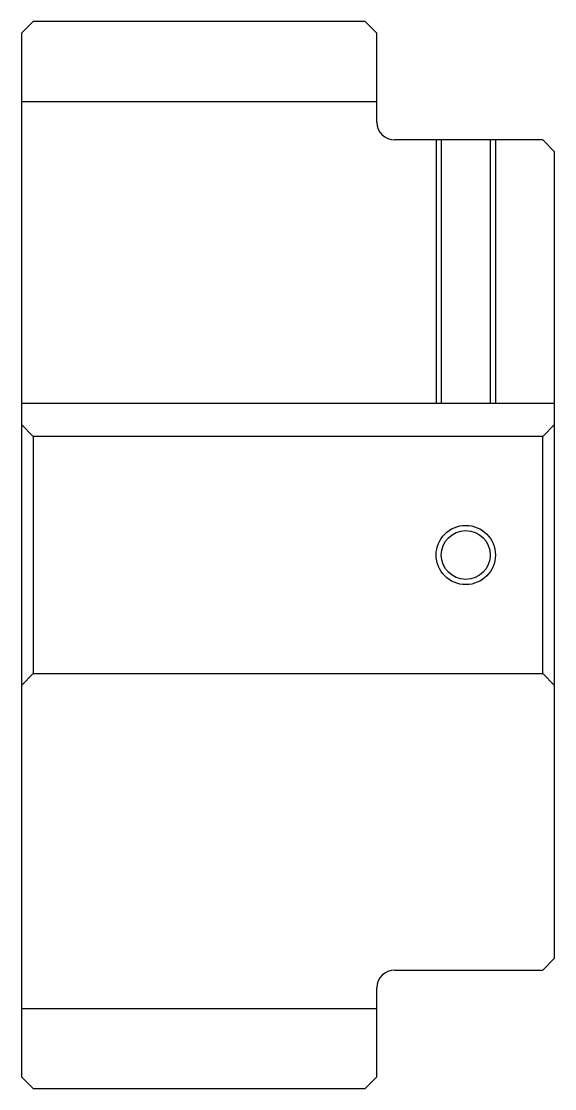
# Model space of a CAD drawing. Header units: metres. Extents: x 202 to 512, y 159 to 249.
# Drawn here: x 202.5 to 247.5, y 158.8 to 248.8 of the extents above.
import ezdxf

# ---------------------------------------------------------------- set-up
doc = ezdxf.new("R2010")
doc.units = ezdxf.units.M

msp = doc.modelspace()

# ---------------------------------------------------------------- linework, layer by layer
at = {"color": 4}
for p, q in [((202.5, 242), (232.5, 242)), ((202.5, 216.550003), (247.5, 216.550003)), ((246.5, 213.75), (247.5, 214.75)), ((203.5, 213.75), (203.5, 193.75)), ((246.5, 193.75), (247.5, 192.75)), ((202.5, 165.5), (232.5, 165.5))]:
    msp.add_line(p, q, dxfattribs=at)
for points in [[(232.5, 240.25), (232.5, 247.75), (231.5, 248.75), (203.5, 248.75), (202.5, 247.75), (202.5, 192.75)], [(234, 168.75), (246.5, 168.75), (247.5, 169.75), (247.5, 237.75), (246.5, 238.75), (234, 238.75)], [(237.5, 238.75), (237.5, 216.550003)], [(237.934998, 238.75), (237.934998, 216.550003)], [(242.065002, 238.75), (242.065002, 216.550003)], [(242.5, 238.75), (242.5, 216.550003)], [(202.5, 192.75), (203.5, 193.75), (246.5, 193.75), (246.5, 213.75), (203.5, 213.75), (202.5, 214.75)], [(202.5, 192.75), (202.5, 159.75), (203.5, 158.75), (231.5, 158.75), (232.5, 159.75), (232.5, 167.25)]]:
    msp.add_lwpolyline(points, dxfattribs=at)
at = {"color": 7}
msp.add_circle((240, 203.75), 2.5, dxfattribs=at)
at = {"color": 4}
msp.add_circle((240, 203.75), 2.065, dxfattribs=at)
for centre, start, end in [((234, 240.25), 180, 270), ((234, 167.25), 90, 180)]:
    msp.add_arc(centre, 1.5, start, end, dxfattribs=at)

doc.saveas('drawing.dxf')
